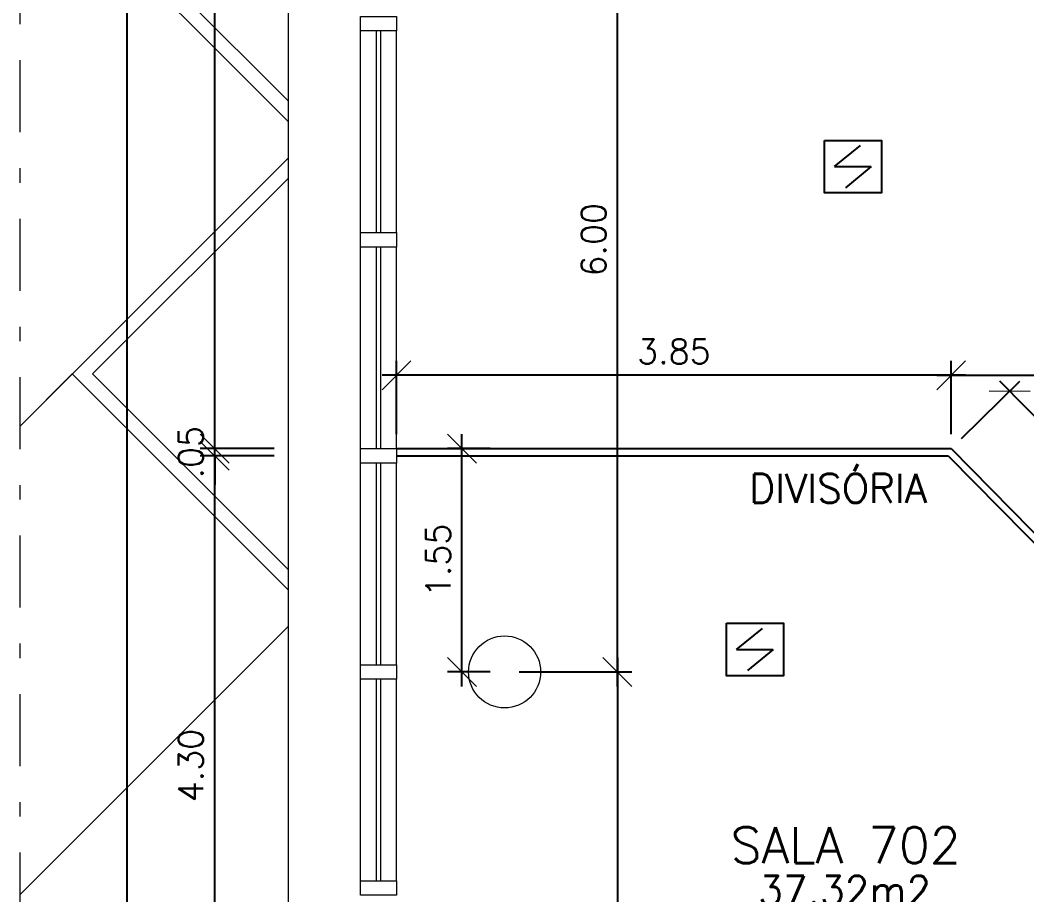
# Model space of a CAD drawing. Header units: millimetres. Extents: x 521 to 1055, y 261 to 520.
# Drawn here: x 597.95 to 604.94, y 292.42 to 298.49 of the extents above; entities that cross this region are included whole.
import ezdxf
from ezdxf.enums import TextEntityAlignment as Align

# ---------------------------------------------------------------- set-up
doc = ezdxf.new("R2010")
doc.units = ezdxf.units.MM
doc.linetypes.add('CONTINU', pattern=[0])
doc.linetypes.add('DASHDOTX2', pattern=[2, 1, -0.5, 0, -0.5])
doc.layers.add('0.1', color=8, linetype='Continuous', lineweight=13)
doc.layers.add('ppci', color=8, linetype='Continuous')
doc.styles.add('ROMANS', font='romans')
doc.styles.get("Standard").update_dxf_attribs({"font": 'romans.shx'})
doc.dimstyles.new('Fares Eng - 50', dxfattribs={"dimscale": 2, "dimtxt": 0.085, "dimasz": 0.1, "dimexe": 0.05, "dimexo": 0.05, "dimgap": 0.04, "dimtad": 1, "dimzin": 4, "dimdsep": 46, "dimtxsty": 'ROMANS', "dimblk1": 'OBLIQUE', "dimblk2": 'OBLIQUE', "dimsah": 1, "dimcen": 0.05, "dimdle": 0.05, "dimclrd": 8, "dimclre": 8, "dimclrt": 8, "dimaunit": 1, "dimadec": 0, "dimazin": 0, "dimtfac": 1, "dimtix": 1, "dimtmove": 2, "dimatfit": 0, "dimldrblk": 'OPEN90', "dimfxl": 1, "dimtolj": 1, "dimtzin": 0, "dimarcsym": 0})

# ---------------------------------------------------------------- blocks, each defined once
blk = doc.blocks.new('_OBLIQUE')
at = {"color": 0, "linetype": 'ByBlock'}
blk.add_line((-0.5, -0.5), (0.5, 0.5), dxfattribs=at)
blk = doc.blocks.new('*D1317')
at = {"layer": '0.1', "color": 8, "linetype": 'CONTINU', "lineweight": -2, "transparency": 16777216}
for p, q in [((598.691386014889, 286.8644788319042), (598.691386014889, 337.0644788319044)), ((599.0990881130975, 336.9644788319043), (598.5913860148889, 336.9644788319043)), ((599.0990881130977, 286.9644788319042), (598.5913860148889, 286.9644788319042))]:
    blk.add_line(p, q, dxfattribs=at)
at = {"layer": 'DEFPOINTS', "color": 0, "linetype": 'CONTINU', "lineweight": -2, "transparency": 16777216}
for p in [(598.691386014889, 336.9644788319043), (599.1990881130976, 336.9644788319043), (599.1990881130977, 286.9644788319042)]:
    blk.add_point(p, dxfattribs=at)
at = {"layer": '0.1', "color": 8, "linetype": 'CONTINU', "lineweight": -2, "transparency": 16777216, "xscale": 0.2, "yscale": 0.2, "zscale": 0.2}
for p, rotation in [((598.691386014889, 336.9644788319043), 90), ((598.691386014889, 286.9644788319042), 270)]:
    blk.add_blockref('_OBLIQUE', p, dxfattribs=dict(at, rotation=rotation))
at = {"layer": '0.1', "color": 8, "linetype": 'CONTINU', "transparency": 16777216, "insert": (598.5263860148889, 311.9644788319043), "char_height": 0.17, "attachment_point": 5, "rotation": 90, "style": 'ROMANS'}
blk.add_mtext('\\A1;50.00', dxfattribs=at)
blk = doc.blocks.new('_Open90')
at = {"color": 0, "linetype": 'ByBlock', "lineweight": -2}
for p, q in [((-0.5, 0.5), (0, 0)), ((0, 0), (-1, 0)), ((0, 0), (-0.5, -0.5))]:
    blk.add_line(p, q, dxfattribs=at)
blk = doc.blocks.new('*D1593')
at = {"layer": '0.1', "color": 8, "linetype": 'CONTINU', "lineweight": -2, "transparency": 16777216}
for p, q in [((602.0943251962344, 294.0644788319044), (602.0943251962344, 287.8644788319044)), ((601.4114431933148, 293.9644788319044), (602.1943251962344, 293.9644788319044)), ((601.4114431933148, 287.9644788319044), (602.1943251962344, 287.9644788319044))]:
    blk.add_line(p, q, dxfattribs=at)
at = {"layer": 'DEFPOINTS', "color": 0, "linetype": 'CONTINU', "lineweight": -2, "transparency": 16777216}
for p in [(601.3114431933147, 293.9644788319044), (601.3114431933147, 287.9644788319044), (602.0943251962344, 287.9644788319044)]:
    blk.add_point(p, dxfattribs=at)
at = {"layer": '0.1', "color": 8, "linetype": 'CONTINU', "lineweight": -2, "transparency": 16777216, "xscale": 0.2, "yscale": 0.2, "zscale": 0.2}
for p, rotation in [((602.0943251962344, 293.9644788319044), 90), ((602.0943251962344, 287.9644788319044), 270)]:
    blk.add_blockref('_OBLIQUE', p, dxfattribs=dict(at, rotation=rotation))
at = {"layer": '0.1', "color": 8, "linetype": 'CONTINU', "transparency": 16777216, "insert": (601.9293251962343, 290.9644788319044), "char_height": 0.17, "attachment_point": 5, "rotation": 90, "style": 'ROMANS'}
blk.add_mtext('\\A1;6.00', dxfattribs=at)
blk = doc.blocks.new('*D1619')
at = {"layer": '0.1', "color": 8, "linetype": 'CONTINU', "lineweight": -2, "transparency": 16777216}
for p, q in [((602.0943251962344, 293.8644788319044), (602.0943251962344, 300.0644788319044)), ((601.4114431933148, 299.9644788319044), (602.1943251962344, 299.9644788319044)), ((601.4114431933148, 293.9644788319044), (602.1943251962344, 293.9644788319044))]:
    blk.add_line(p, q, dxfattribs=at)
at = {"layer": 'DEFPOINTS', "color": 0, "linetype": 'CONTINU', "lineweight": -2, "transparency": 16777216}
for p in [(601.3114431933147, 299.9644788319044), (602.0943251962344, 299.9644788319044), (601.3114431933147, 293.9644788319044)]:
    blk.add_point(p, dxfattribs=at)
at = {"layer": '0.1', "color": 8, "linetype": 'CONTINU', "lineweight": -2, "transparency": 16777216, "xscale": 0.2, "yscale": 0.2, "zscale": 0.2}
for p, rotation in [((602.0943251962344, 299.9644788319044), 90), ((602.0943251962344, 293.9644788319044), 270)]:
    blk.add_blockref('_OBLIQUE', p, dxfattribs=dict(at, rotation=rotation))
at = {"layer": '0.1', "color": 8, "linetype": 'CONTINU', "transparency": 16777216, "insert": (601.9293251962343, 296.9644788319044), "char_height": 0.17, "attachment_point": 5, "rotation": 90, "style": 'ROMANS'}
blk.add_mtext('\\A1;6.00', dxfattribs=at)
blk = doc.blocks.new('*D1357')
at = {"layer": '0.1', "color": 8, "linetype": 'CONTINU', "lineweight": -2, "transparency": 16777216}
for p, q in [((599.2990881130977, 291.0644788319043), (599.2990881130977, 295.5644788319044)), ((599.7114431933148, 295.4644788319044), (599.1990881130977, 295.4644788319044)), ((599.711443193315, 291.1644788319043), (599.1990881130977, 291.1644788319043))]:
    blk.add_line(p, q, dxfattribs=at)
at = {"layer": 'DEFPOINTS', "color": 0, "linetype": 'CONTINU', "lineweight": -2, "transparency": 16777216}
for p in [(599.2990881130977, 295.4644788319044), (599.8114431933149, 295.4644788319044), (599.811443193315, 291.1644788319043)]:
    blk.add_point(p, dxfattribs=at)
at = {"layer": '0.1', "color": 8, "linetype": 'CONTINU', "lineweight": -2, "transparency": 16777216, "xscale": 0.2, "yscale": 0.2, "zscale": 0.2}
for p, rotation in [((599.2990881130977, 295.4644788319044), 90), ((599.2990881130977, 291.1644788319043), 270)]:
    blk.add_blockref('_OBLIQUE', p, dxfattribs=dict(at, rotation=rotation))
at = {"layer": '0.1', "color": 8, "linetype": 'CONTINU', "transparency": 16777216, "insert": (599.1340881130976, 293.3144788319044), "char_height": 0.17, "attachment_point": 5, "rotation": 90, "style": 'ROMANS'}
blk.add_mtext('\\A1;4.30', dxfattribs=at)
blk = doc.blocks.new('*D1358')
at = {"layer": '0.1', "color": 8, "linetype": 'CONTINU', "lineweight": -2, "transparency": 16777216}
for p, q in [((599.2990881130977, 295.5144788319044), (599.2990881130977, 295.7144788319044)), ((599.7114431933148, 295.5144788319044), (599.1990881130977, 295.5144788319044)), ((599.2990881130977, 295.4644788319044), (599.2990881130977, 295.5144788319044)), ((599.7114431933148, 295.4644788319044), (599.1990881130977, 295.4644788319044)), ((599.2990881130977, 295.4644788319044), (599.2990881130977, 295.2644788319044))]:
    blk.add_line(p, q, dxfattribs=at)
at = {"layer": 'DEFPOINTS', "color": 0, "linetype": 'CONTINU', "lineweight": -2, "transparency": 16777216}
for p in [(599.2990881130977, 295.5144788319044), (599.8114431933149, 295.5144788319044), (599.8114431933149, 295.4644788319044)]:
    blk.add_point(p, dxfattribs=at)
at = {"layer": '0.1', "color": 8, "linetype": 'CONTINU', "lineweight": -2, "transparency": 16777216, "xscale": 0.2, "yscale": 0.2, "zscale": 0.2}
for p, rotation in [((599.2990881130977, 295.5144788319044), 270), ((599.2990881130977, 295.4644788319044), 90)]:
    blk.add_blockref('_OBLIQUE', p, dxfattribs=dict(at, rotation=rotation))
at = {"layer": '0.1', "color": 8, "linetype": 'CONTINU', "transparency": 16777216, "insert": (599.1340881130976, 295.4894788319045), "char_height": 0.17, "attachment_point": 5, "rotation": 90, "style": 'ROMANS'}
blk.add_mtext('\\A1;.05', dxfattribs=at)
blk = doc.blocks.new('*D1359')
at = {"layer": '0.1', "color": 8, "linetype": 'CONTINU', "lineweight": -2, "transparency": 16777216}
for p, q in [((599.2990881130977, 295.4144788319044), (599.2990881130977, 306.0644788319044)), ((599.7114431933148, 305.9644788319044), (599.1990881130977, 305.9644788319044)), ((599.7114431933148, 295.5144788319044), (599.1990881130977, 295.5144788319044))]:
    blk.add_line(p, q, dxfattribs=at)
at = {"layer": 'DEFPOINTS', "color": 0, "linetype": 'CONTINU', "lineweight": -2, "transparency": 16777216}
for p in [(599.2990881130977, 305.9644788319044), (599.8114431933149, 305.9644788319044), (599.8114431933149, 295.5144788319044)]:
    blk.add_point(p, dxfattribs=at)
at = {"layer": '0.1', "color": 8, "linetype": 'CONTINU', "lineweight": -2, "transparency": 16777216, "xscale": 0.2, "yscale": 0.2, "zscale": 0.2}
for p, rotation in [((599.2990881130977, 305.9644788319044), 90), ((599.2990881130977, 295.5144788319044), 270)]:
    blk.add_blockref('_OBLIQUE', p, dxfattribs=dict(at, rotation=rotation))
at = {"layer": '0.1', "color": 8, "linetype": 'CONTINU', "transparency": 16777216, "insert": (599.1340881130976, 300.7394788319045), "char_height": 0.17, "attachment_point": 5, "rotation": 90, "style": 'ROMANS'}
blk.add_mtext('\\A1;10.45', dxfattribs=at)
blk = doc.blocks.new('*D1723')
at = {"layer": '0.1', "color": 8, "lineweight": -2, "transparency": 16777216}
for p, q in [((604.411443193315, 295.6144788319044), (604.411443193315, 296.1239462584575)), ((606.911443193315, 295.6144788319044), (606.911443193315, 296.1239462584575)), ((604.311443193315, 296.0239462584574), (607.011443193315, 296.0239462584574))]:
    blk.add_line(p, q, dxfattribs=at)
at = {"layer": 'DEFPOINTS', "color": 0, "lineweight": -2, "transparency": 16777216}
for p in [(606.911443193315, 296.0239462584574), (604.411443193315, 295.5144788319044), (606.911443193315, 295.5144788319044)]:
    blk.add_point(p, dxfattribs=at)
at = {"layer": '0.1', "color": 8, "lineweight": -2, "transparency": 16777216, "xscale": 0.2, "yscale": 0.2, "zscale": 0.2, "rotation": 180}
blk.add_blockref('_OBLIQUE', (604.411443193315, 296.0239462584574), dxfattribs=at)
at = {"layer": '0.1', "color": 8, "lineweight": -2, "transparency": 16777216, "xscale": 0.2, "yscale": 0.2, "zscale": 0.2}
blk.add_blockref('_OBLIQUE', (606.911443193315, 296.0239462584574), dxfattribs=at)
at = {"layer": '0.1', "color": 8, "transparency": 16777216, "insert": (605.661443193315, 296.1889462584575), "char_height": 0.17, "attachment_point": 5, "style": 'ROMANS'}
blk.add_mtext('\\A1;2.50', dxfattribs=at)
blk = doc.blocks.new('*D1724')
at = {"layer": '0.1', "color": 8, "linetype": 'CONTINU', "lineweight": -2, "transparency": 16777216}
for p, q in [((600.5614431933149, 295.6144788319044), (600.5614431933149, 296.1239462584575)), ((604.411443193315, 295.6144788319044), (604.411443193315, 296.1239462584575)), ((604.511443193315, 296.0239462584574), (600.4614431933148, 296.0239462584574))]:
    blk.add_line(p, q, dxfattribs=at)
at = {"layer": 'DEFPOINTS', "color": 0, "linetype": 'CONTINU', "lineweight": -2, "transparency": 16777216}
for p in [(600.5614431933149, 296.0239462584574), (600.5614431933149, 295.5144788319044), (604.411443193315, 295.5144788319044)]:
    blk.add_point(p, dxfattribs=at)
at = {"layer": '0.1', "color": 8, "linetype": 'CONTINU', "lineweight": -2, "transparency": 16777216, "xscale": 0.2, "yscale": 0.2, "zscale": 0.2, "rotation": 180}
blk.add_blockref('_OBLIQUE', (600.5614431933149, 296.0239462584574), dxfattribs=at)
at = {"layer": '0.1', "color": 8, "linetype": 'CONTINU', "lineweight": -2, "transparency": 16777216, "xscale": 0.2, "yscale": 0.2, "zscale": 0.2}
blk.add_blockref('_OBLIQUE', (604.411443193315, 296.0239462584574), dxfattribs=at)
at = {"layer": '0.1', "color": 8, "linetype": 'CONTINU', "transparency": 16777216, "insert": (602.4864431933149, 296.1889462584575), "char_height": 0.17, "attachment_point": 5, "style": 'ROMANS'}
blk.add_mtext('\\A1;3.85', dxfattribs=at)
blk = doc.blocks.new('*D1725')
at = {"layer": '0.1', "color": 8, "linetype": 'CONTINU', "lineweight": -2, "transparency": 16777216}
for p, q in [((604.4827263991879, 295.5846123086504), (604.8880721420365, 295.9834202169369)), ((604.7466554594178, 295.9845699460639), (606.2365887210444, 294.4702115490003)), ((605.8323927073227, 294.2128203233327), (606.2377384501714, 294.6116282316192))]:
    blk.add_line(p, q, dxfattribs=at)
at = {"layer": 'DEFPOINTS', "color": 0, "linetype": 'CONTINU', "lineweight": -2, "transparency": 16777216}
for p in [(604.4114431933149, 295.5144788319044), (606.1664552442985, 294.5414947548733), (605.7611095014497, 294.1426868465867)]:
    blk.add_point(p, dxfattribs=at)
at = {"layer": '0.1', "color": 8, "linetype": 'CONTINU', "lineweight": -2, "transparency": 16777216, "xscale": 0.2, "yscale": 0.2, "zscale": 0.2}
for p, rotation in [((604.8167889361637, 295.9132867401909), 134.534190917229), ((606.1664552442985, 294.5414947548733), 314.534190917229)]:
    blk.add_blockref('_OBLIQUE', p, dxfattribs=dict(at, rotation=rotation))
at = {"layer": '0.1', "color": 8, "linetype": 'CONTINU', "transparency": 16777216, "insert": (605.6092393799214, 295.343110984163), "char_height": 0.17, "attachment_point": 5, "rotation": 314.53419091722895, "style": 'ROMANS'}
blk.add_mtext('\\A1;1.92', dxfattribs=at)
blk = doc.blocks.new('*D1726')
at = {"layer": '0.1', "color": 8, "linetype": 'CONTINU', "lineweight": -2, "transparency": 16777216}
for p, q in [((601.0155722031764, 293.8644788319044), (601.0155722031764, 295.6144788319044)), ((601.2114431933147, 295.5144788319044), (600.9155722031763, 295.5144788319044)), ((601.2114431933147, 293.9644788319044), (600.9155722031763, 293.9644788319044))]:
    blk.add_line(p, q, dxfattribs=at)
at = {"layer": 'DEFPOINTS', "color": 0, "linetype": 'CONTINU', "lineweight": -2, "transparency": 16777216}
for p in [(601.0155722031764, 295.5144788319044), (601.3114431933147, 295.5144788319044), (601.3114431933147, 293.9644788319044)]:
    blk.add_point(p, dxfattribs=at)
at = {"layer": '0.1', "color": 8, "linetype": 'CONTINU', "lineweight": -2, "transparency": 16777216, "xscale": 0.2, "yscale": 0.2, "zscale": 0.2}
for p, rotation in [((601.0155722031764, 295.5144788319044), 90), ((601.0155722031764, 293.9644788319044), 270)]:
    blk.add_blockref('_OBLIQUE', p, dxfattribs=dict(at, rotation=rotation))
at = {"layer": '0.1', "color": 8, "linetype": 'CONTINU', "transparency": 16777216, "insert": (600.8505722031763, 294.7394788319045), "char_height": 0.17, "attachment_point": 5, "rotation": 90, "style": 'ROMANS'}
blk.add_mtext('\\A1;1.55', dxfattribs=at)
blk = doc.blocks.new('ÁREA')
for p in [(4.97462945148186e-05, 0.003761569252461072), (0, 0)]:
    blk.add_attdef('COMPARTIMENTO', text='', height=0.0025).set_placement(p, align=Align.CENTER)
at = {"color": 1}
for p in [(-4.97462945148186e-05, -0.003761569252461072), (-9.94925890296372e-05, -0.007523138504922144)]:
    blk.add_attdef('ÁREA', text='', height=0.002, dxfattribs=at).set_placement(p, align=Align.CENTER)

msp = doc.modelspace()

# ---------------------------------------------------------------- linework, layer by layer
at = {"layer": '0.1', "color": 8, "linetype": 'DASHDOTX2', "ltscale": 0.5}
msp.add_line((597.9487229808194, 277.9107440472911), (597.9487229808194, 340.9222189602986), dxfattribs=at)
at = {"layer": '0.1', "color": 8, "linetype": 'CONTINU'}
for p, q in [((599.8114431933149, 288.1144788319042), (599.8114431933149, 335.8144788319044)), ((600.3114431933149, 297.0144788319044), (600.3114431933149, 298.4144788319044)), ((600.4214431933149, 297.0144788319044), (600.4214431933149, 298.4144788319044)), ((600.4514431933148, 297.0144788319044), (600.4514431933148, 298.4144788319044)), ((600.5614431933149, 297.0144788319044), (600.5614431933149, 298.4144788319044)), ((600.3114431933149, 295.5144788319044), (600.3114431933149, 296.9144788319044)), ((600.4214431933149, 295.5144788319044), (600.4214431933149, 296.9144788319044)), ((600.4514431933148, 295.5144788319044), (600.4514431933148, 296.9144788319044)), ((600.5614431933149, 295.5144788319044), (600.5614431933149, 296.9144788319044)), ((600.5614431933149, 295.5144788319044), (600.5614431933149, 295.4144788319044)), ((600.3114431933149, 294.0144788319044), (600.3114431933149, 295.4144788319044)), ((600.4214431933149, 294.0144788319044), (600.4214431933149, 295.4144788319044)), ((600.4514431933148, 294.0144788319044), (600.4514431933148, 295.4144788319044)), ((600.5614431933149, 294.0144788319044), (600.5614431933147, 295.4144788319044)), ((600.3114431933149, 292.5144788319044), (600.3114431933149, 293.9144788319044)), ((600.4214431933149, 292.5144788319044), (600.4214431933149, 293.9144788319044)), ((600.4514431933148, 292.5144788319044), (600.4514431933148, 293.9144788319044)), ((600.5614431933149, 292.5144788319044), (600.5614431933149, 293.9144788319044))]:
    msp.add_line(p, q, dxfattribs=at)
at = {"layer": '0.1', "color": 8}
for p, q in [((599.8114431933149, 297.9258099435934), (598.4514539614424, 299.2857991754657)), ((599.8114431933149, 297.3930972138801), (598.4514539614426, 296.0331079820077)), ((599.8114431933149, 294.5316973938982), (598.3100326052054, 296.0331079820075)), ((599.8114431933149, 294.6731187501353), (598.4514539614424, 296.0331079820076))]:
    msp.add_line(p, q, dxfattribs=at)
at = {"layer": '0.1', "color": 8, "linetype": 'CONTINU', "lineweight": -2}
for p, q in [((600.5614431933149, 295.5144788319044), (604.411443193315, 295.5144788319044)), ((604.411443193315, 295.5144788319044), (605.7611095014498, 294.1426868465867)), ((600.5614431933149, 295.4644788319044), (604.390493992947, 295.4644788319043)), ((604.390493992947, 295.4644788319043), (605.7290103584633, 294.1040195751498))]:
    msp.add_line(p, q, dxfattribs=at)
at = {"layer": '0.1', "color": 8}
for points in [[(599.8114431933149, 297.7843885873563), (598.3100326052055, 299.2857991754658), (597.9487229808194, 298.9244895510797)], [(597.9487229808194, 295.6717983576215), (599.8114431933149, 297.534518570117)], [(599.8114431933149, 294.5316973938981), (598.3100326052055, 296.0331079820076), (597.9487229808194, 295.6717983576215)], [(597.9487229808194, 292.4191071641633), (599.8114431933149, 294.2818273766588)]]:
    msp.add_lwpolyline(points, dxfattribs=at)
at = {"layer": '0.1', "color": 8, "linetype": 'CONTINU'}
for points in [[(600.3114431933149, 298.5144788319044), (600.5614431933149, 298.5144788319044), (600.5614431933149, 298.4144788319044), (600.3114431933149, 298.4144788319044)], [(600.3114431933149, 297.0144788319044), (600.5614431933149, 297.0144788319044), (600.5614431933149, 296.9144788319044), (600.3114431933149, 296.9144788319044)], [(600.3114431933149, 294.0144788319044), (600.5614431933149, 294.0144788319044), (600.5614431933149, 293.9144788319044), (600.3114431933149, 293.9144788319044)], [(600.3114431933149, 292.5144788319044), (600.5614431933149, 292.5144788319044), (600.5614431933149, 292.4144788319044), (600.3114431933149, 292.4144788319044)]]:
    msp.add_lwpolyline(points, close=True, dxfattribs=at)
msp.add_lwpolyline([(600.5614431933149, 295.4144788319044), (600.3114431933149, 295.4144788319044), (600.3114431933149, 295.5144788319044), (600.5614431933149, 295.5144788319044)], dxfattribs=at)
at = {"layer": '0.1', "color": 7}
msp.add_circle((601.3114431933147, 293.9644788319044), 0.2500000000000001, dxfattribs=at)
at = {"layer": 'ppci', "color": 10, "linetype": 'Continuous'}
for p, q in [((603.6022092462118, 297.4723549346257), (603.7808388652479, 297.6186682443885)), ((603.6022092462118, 297.4723549346257), (603.8555184842842, 297.4723549346257)), ((603.8555184842842, 297.4723549346257), (603.6768888652481, 297.3260416248631)), ((602.9221494655045, 294.1197873485335), (603.1007790845406, 294.2661006582962)), ((602.9221494655045, 294.1197873485335), (603.1754587035769, 294.1197873485335)), ((603.1754587035769, 294.1197873485335), (602.9968290845408, 293.9734740387708))]:
    msp.add_line(p, q, dxfattribs=at)
for points in [[(603.5309660230048, 297.6545632311299), (603.9267617074918, 297.6545632311299), (603.9267617074918, 297.2901466381217), (603.5309660230048, 297.2901466381217)], [(602.8509062422975, 294.3019956450376), (603.2467019267845, 294.3019956450376), (603.2467019267845, 293.9375790520294), (602.8509062422975, 293.9375790520294)]]:
    msp.add_lwpolyline(points, close=True, dxfattribs=at)

# ---------------------------------------------------------------- block references
at = {"layer": '0.1', "color": 8}
ref = msp.add_blockref('ÁREA', (603.6787168965863, 292.6360193116117), dxfattribs=dict(at, xscale=133.3333333333333, yscale=133.3333333333333, zscale=133.3333333333333))
ref.add_attrib('COMPARTIMENTO', 'SALA 702', dxfattribs={"layer": '0', "color": 3, "height": 0.25}).set_placement((603.6787168965863, 292.6360193116117), align=Align.CENTER)
ref.add_attrib('ÁREA', '37,32m2', dxfattribs={"layer": '0', "color": 1, "height": 0.2}).set_placement((603.6720840573172, 292.3480644514886), align=Align.CENTER)

# ---------------------------------------------------------------- texts
msp.add_text('DIVISÓRIA', height=0.2, dxfattribs=at).set_placement((603.009673934597, 295.1390507407453))

# ---------------------------------------------------------------- dimensions: what is measured, and where the dimension line sits
at = {"layer": '0.1', "color": 8, "linetype": 'CONTINU'}
for base, p1, p2, picture, middle in [((598.691386014889, 336.9644788319043), (599.1990881130977, 286.9644788319042), (599.1990881130976, 336.9644788319043), '*D1317', (598.5263860148889, 311.9644788319043)), ((599.2990881130977, 305.9644788319044), (599.8114431933149, 295.5144788319044), (599.8114431933149, 305.9644788319044), '*D1359', (599.1340881130976, 300.7394788319045)), ((602.0943251962344, 299.9644788319044), (601.3114431933147, 293.9644788319044), (601.3114431933147, 299.9644788319044), '*D1619', (601.9293251962343, 296.9644788319044)), ((599.2990881130977, 295.5144788319044), (599.8114431933149, 295.4644788319044), (599.8114431933149, 295.5144788319044), '*D1358', (599.1340881130976, 295.4894788319045)), ((601.0155722031764, 295.5144788319044), (601.3114431933147, 293.9644788319044), (601.3114431933147, 295.5144788319044), '*D1726', (600.8505722031763, 294.7394788319045)), ((599.2990881130977, 295.4644788319044), (599.811443193315, 291.1644788319043), (599.8114431933149, 295.4644788319044), '*D1357', (599.1340881130976, 293.3144788319044)), ((602.0943251962344, 287.9644788319044), (601.3114431933147, 293.9644788319044), (601.3114431933147, 287.9644788319044), '*D1593', (601.9293251962343, 290.9644788319044))]:
    dim = msp.add_linear_dim(base=base, p1=p1, p2=p2, angle=90, dimstyle='Fares Eng - 50', dxfattribs=at)
    dim.commit()
    dim.dimension.update_dxf_attribs({"geometry": picture, "text_midpoint": middle})
dim = msp.add_linear_dim(base=(600.5614431933149, 296.0239462584574), p1=(604.411443193315, 295.5144788319044), p2=(600.5614431933149, 295.5144788319044), dimstyle='Fares Eng - 50', dxfattribs=at)
dim.commit()
dim.dimension.update_dxf_attribs({"geometry": '*D1724', "text_midpoint": (602.4864431933149, 296.1889462584575)})
at = {"layer": '0.1', "color": 7}
dim = msp.add_linear_dim(base=(606.911443193315, 296.0239462584574), p1=(604.411443193315, 295.5144788319044), p2=(606.911443193315, 295.5144788319044), dimstyle='Fares Eng - 50', dxfattribs=at)
dim.commit()
dim.dimension.update_dxf_attribs({"geometry": '*D1723', "text_midpoint": (605.661443193315, 296.1889462584575)})
at = {"layer": '0.1', "color": 8, "linetype": 'CONTINU'}
dim = msp.add_aligned_dim(p1=(604.411443193315, 295.5144788319044), p2=(605.7611095014498, 294.1426868465867), distance=0.568641291991283, dimstyle='Fares Eng - 50', dxfattribs=at)
dim.commit()
dim.dimension.update_dxf_attribs({"geometry": '*D1725', "text_midpoint": (605.6092393799214, 295.343110984163)})

doc.saveas('drawing.dxf')
